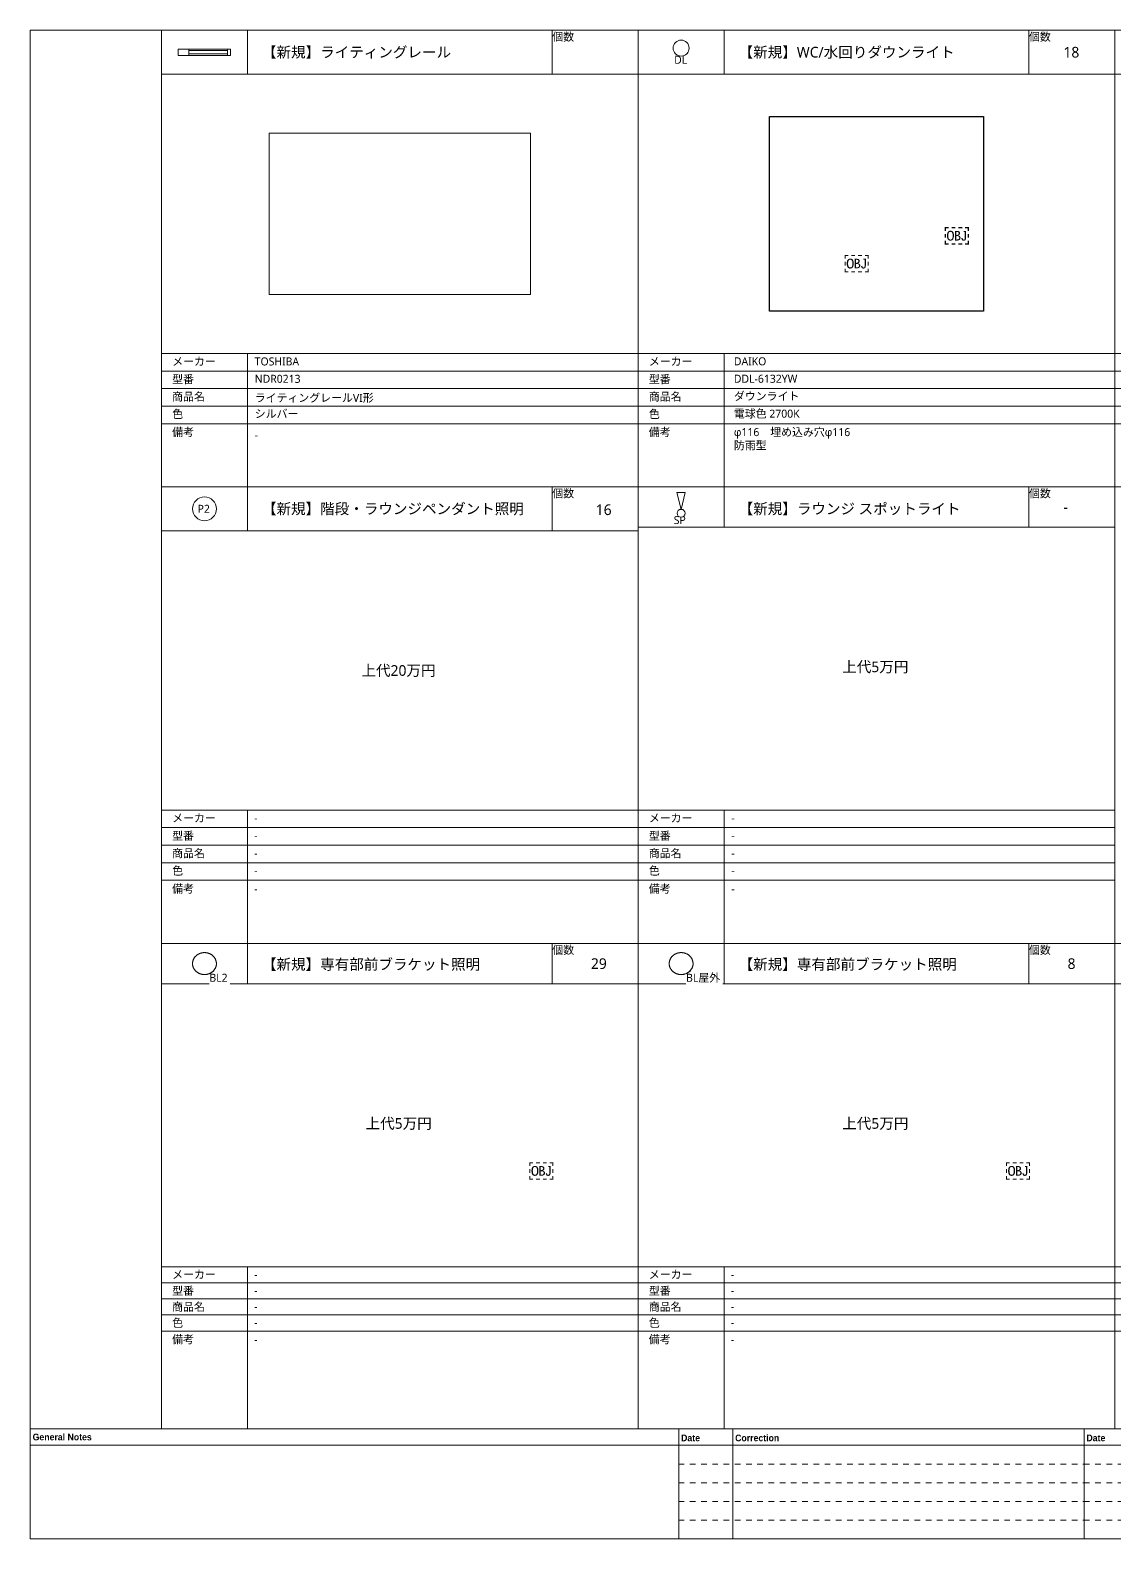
# Paper-space layout 'EM-07' of a CAD drawing. Header units: millimetres. Extents: x -328 to 206, y -649 to 143.
# Drawn here: x -204.4 to -0.1, y -141.3 to 142.9 of the extents above; entities that cross this region are included whole.
import ezdxf

# ---------------------------------------------------------------- set-up
doc = ezdxf.new("R2010")
doc.units = ezdxf.units.MM
doc.linetypes.add('短破線', pattern=[2.116125, 1.058062, -1.058062])
for name, color, linetype, lineweight in [('00_一般', 7, 'Continuous', 5), ('07_文字・記号', 7, 'Continuous', 9), ('一般', 7, 'Continuous', 5)]:
    doc.layers.add(name, color=color, linetype=linetype, lineweight=lineweight)
doc.layers.add('02_0.25', color=1, linetype='Continuous', lineweight=25, true_color=0xff0000)
doc.layers.add('04_0.10', color=7, linetype='Continuous', lineweight=9, true_color=0x0099ff)
doc.styles.add('Times-Roman', font='')
doc.styles.add('Yu Gothic UI', font='Yu Gothic UI.ttf')
doc.styles.add('Yu Gothic UI (bold)', font='Yu Gothic UI.ttf')
doc.styles.add('Yu Gothic UI Semilight', font='Yu Gothic UI Semilight.ttf')
doc.styles.add('ＭＳ Ｐゴシック (bold)', font='')
doc.styles.get('Times-Roman').set_extended_font_data('Times-Roman')
doc.styles.get('ＭＳ Ｐゴシック (bold)').set_extended_font_data('ＭＳ Ｐゴシック', bold=True)
picture_1 = doc.add_image_def('image1.png', size_in_pixel=(704, 434))
picture_2 = doc.add_image_def('image2.png', size_in_pixel=(339, 308))
picture_3 = doc.add_image_def('image3.png', size_in_pixel=(150, 150))

# ---------------------------------------------------------------- blocks, each defined once
blk = doc.blocks.new('(横)図面枠')
at = {"layer": '一般', "color": 7, "linetype": 'Continuous', "lineweight": 5, "transparency": 33554687}
blk.add_line((-204.39, -120.54), (70.56, -120.54), dxfattribs=at)
at = {"layer": '一般', "color": 7, "linetype": 'Continuous', "lineweight": 13, "transparency": 33554687}
for p, q in [((-82.19, -120.54), (-82.19, -141.27)), ((-72.01, -120.54), (-72.01, -141.27)), ((-5.81, -120.54), (-5.81, -141.27)), ((-204.39, -123.65), (70.56, -123.65))]:
    blk.add_line(p, q, dxfattribs=at)
at = {"layer": '一般', "color": 7, "linetype": '短破線', "lineweight": 13, "transparency": 33554687}
for p, q in [((-82.19, -127.18), (-5.81, -127.18)), ((-5.81, -127.18), (70.56, -127.18)), ((-82.19, -130.7), (-5.81, -130.7)), ((-5.81, -130.7), (70.56, -130.7)), ((-82.19, -134.22), (-5.81, -134.22)), ((-5.81, -134.22), (70.56, -134.22)), ((-82.19, -137.75), (-5.81, -137.75)), ((-5.81, -137.75), (70.56, -137.75))]:
    blk.add_line(p, q, dxfattribs=at)
at = {"layer": '一般', "linetype": 'Continuous', "lineweight": 13, "flags": 128}
for points in [[(-204.39, 142.88), (204.39, 142.88), (204.39, -141.27), (-204.39, -141.27)], [(-204.39, -120.54), (204.39, -120.54), (204.39, -141.27), (-204.39, -141.27)]]:
    blk.add_lwpolyline(points, close=True, dxfattribs=at)
at = {"layer": '一般', "color": 7, "transparency": 33554687, "line_spacing_factor": 1.014956, "style": 'ＭＳ Ｐゴシック (bold)'}
for s, insert, char_height, attachment_point in [(' General Notes', (-204.39, -122.1), 1.2563, 4), (' Date', (-82.19, -121.64), 1.256, 1), (' Correction', (-72.01, -121.64), 1.2563, 1), (' Date', (-5.81, -121.64), 1.256, 1)]:
    blk.add_mtext(s, dxfattribs=dict(at, insert=insert, char_height=char_height, attachment_point=attachment_point))
blk = doc.blocks.new('グループ-1446')
at = {"layer": '00_一般', "color": 7, "linetype": 'Continuous', "lineweight": 13, "transparency": 33554687}
blk.add_line((-163.51, 81.99), (-163.51, 56.89), dxfattribs=at)
at = {"layer": '00_一般', "color": 7, "linetype": 'Continuous', "lineweight": 13}
for p, q in [((-179.69, 78.69), (-89.87, 78.69)), ((-179.69, 75.38), (-89.87, 75.38)), ((-179.69, 72.07), (-89.87, 72.07)), ((-179.69, 68.77), (-89.87, 68.77))]:
    blk.add_line(p, q, dxfattribs=at)
at = {"layer": '00_一般', "color": 7, "linetype": 'Continuous', "lineweight": 13, "transparency": 33554687, "flags": 128}
for points in [[(-179.69, 142.89), (-89.87, 142.89), (-89.87, 56.89), (-179.69, 56.89)], [(-179.69, 142.89), (-89.87, 142.89), (-89.87, 134.6), (-179.69, 134.6)], [(-179.69, 142.89), (-163.51, 142.89), (-163.51, 134.6), (-179.69, 134.6)], [(-106.06, 142.89), (-89.87, 142.89), (-89.87, 134.6), (-106.06, 134.6)], [(-179.69, 134.6), (-89.87, 134.6), (-89.87, 81.99), (-179.69, 81.99)], [(-179.69, 81.99), (-89.87, 81.99), (-89.87, 56.89), (-179.69, 56.89)]]:
    blk.add_lwpolyline(points, close=True, dxfattribs=at)
at = {"layer": '00_一般', "color": 160, "linetype": 'Continuous', "lineweight": 5, "true_color": 0x003dff, "transparency": 33554687, "flags": 128}
for points in [[(-174.53, 138.14), (-176.53, 138.14), (-176.53, 139.34), (-174.53, 139.34)], [(-167.27, 138.14), (-174.53, 138.14), (-174.53, 139.34), (-167.27, 139.34)], [(-166.67, 138.14), (-167.27, 138.14), (-167.27, 139.34), (-166.67, 139.34)], [(-167.27, 138.44), (-174.53, 138.44), (-174.53, 139.04), (-167.27, 139.04)]]:
    blk.add_lwpolyline(points, close=True, dxfattribs=at)
at = {"layer": '00_一般', "color": 7, "insert": (-106.06, 142.39), "char_height": 1.508, "attachment_point": 1, "line_spacing_factor": 0.99804, "style": 'Yu Gothic UI'}
blk.add_mtext('個数', dxfattribs=at)
at = {"layer": '00_一般', "color": 7, "transparency": 33554687, "attachment_point": 1, "line_spacing_factor": 0.99804, "style": 'Yu Gothic UI'}
for s, insert, char_height in [('\u3000【新規】ライティングレール', (-163.51, 139.75), 2.0101), ('メーカー', (-177.69, 81.25), 1.508), ('TOSHIBA', (-162.13, 81.25), 1.508), ('型番', (-177.69, 77.89), 1.508), ('NDR0213', (-162.13, 77.98), 1.508), ('商品名', (-177.69, 74.61), 1.508), ('ライティングレールVI形', (-162.13, 74.39), 1.5076), ('色', (-177.69, 71.33), 1.51), ('シルバー', (-162.13, 71.39), 1.508), ('備考', (-177.69, 67.94), 1.508), ('-', (-162.13, 67.39), 1.51)]:
    blk.add_mtext(s, dxfattribs=dict(at, insert=insert, char_height=char_height))
at = {"layer": '00_一般', "transparency": 33554687}
image = blk.add_image(picture_1, insert=(-159.4, 93.12), size_in_units=(49.24, 30.36), dxfattribs=at)
image.dxf.flags = 15
blk = doc.blocks.new('グループ-1447')
at = {"layer": '00_一般', "color": 7, "linetype": 'Continuous', "lineweight": 13, "transparency": 33554687}
blk.add_line((-73.69, 81.99), (-73.69, 56.89), dxfattribs=at)
at = {"layer": '00_一般', "color": 7, "linetype": 'Continuous', "lineweight": 13}
for p, q in [((-89.87, 78.69), (-0.05, 78.69)), ((-89.87, 75.38), (-0.05, 75.38)), ((-89.87, 72.07), (-0.05, 72.07)), ((-89.87, 68.77), (-0.05, 68.77))]:
    blk.add_line(p, q, dxfattribs=at)
at = {"layer": '00_一般', "color": 7, "linetype": 'Continuous', "lineweight": 13, "transparency": 33554687, "flags": 128}
for points in [[(-16.24, 142.89), (-0.05, 142.89), (-0.05, 134.6), (-16.24, 134.6)], [(-89.87, 134.6), (-0.05, 134.6), (-0.05, 81.99), (-89.87, 81.99)], [(-89.87, 81.99), (-0.05, 81.99), (-0.05, 56.89), (-89.87, 56.89)]]:
    blk.add_lwpolyline(points, close=True, dxfattribs=at)
at = {"layer": '00_一般', "color": 7, "insert": (-16.24, 142.39), "char_height": 1.508, "attachment_point": 1, "line_spacing_factor": 0.99804, "style": 'Yu Gothic UI'}
blk.add_mtext('個数', dxfattribs=at)
at = {"layer": '00_一般', "color": 7, "transparency": 33554687, "attachment_point": 1, "line_spacing_factor": 0.99804, "style": 'Yu Gothic UI'}
for s, insert, char_height in [('\u3000【新規】WC/水回りダウンライト', (-73.69, 139.75), 2.0101), ('18', (-9.74, 139.74), 2.01), ('メーカー', (-87.87, 81.25), 1.508), ('DAIKO', (-71.84, 81.27), 1.508), ('型番', (-87.87, 77.89), 1.508), ('DDL-6132YW', (-71.84, 77.99), 1.508), ('商品名', (-87.87, 74.61), 1.508), ('ダウンライト', (-71.84, 74.71), 1.508), ('色', (-87.87, 71.33), 1.51), ('電球色 2700K', (-71.84, 71.41), 1.508), ('備考', (-87.87, 67.94), 1.508), ('φ116\u3000埋め込み穴φ116\\P防雨型', (-71.84, 67.94), 1.5076)]:
    blk.add_mtext(s, dxfattribs=dict(at, insert=insert, char_height=char_height))
at = {"layer": '02_0.25', "char_height": 3.02, "attachment_point": 1, "line_spacing_factor": 0.99804, "style": 'Times-Roman'}
for insert in [(-32.1, 105.52), (-50.99, 100.27)]:
    blk.add_mtext('￼', dxfattribs=dict(at, insert=insert))
at = {"layer": '02_0.25'}
image = blk.add_image(picture_2, insert=(-65.14, 89.97), size_in_units=(40.35, 36.66), dxfattribs=at)
image.dxf.flags = 15
at = {"color": 255}
blk.add_wipeout([(-83.09, 136.06), (-80.38, 136.06), (-80.38, 138.56), (-83.09, 138.56)], dxfattribs=at).dxf.layer = '00_一般'
at = {"layer": '00_一般', "color": 7, "linetype": 'Continuous', "lineweight": 13, "transparency": 33554687, "flags": 128}
for points in [[(-89.87, 142.89), (-0.05, 142.89), (-0.05, 56.89), (-89.87, 56.89)], [(-89.87, 142.89), (-0.05, 142.89), (-0.05, 134.6), (-89.87, 134.6)], [(-89.87, 142.89), (-73.69, 142.89), (-73.69, 134.6), (-89.87, 134.6)]]:
    blk.add_lwpolyline(points, close=True, dxfattribs=at)
at = {"layer": '00_一般', "color": 160, "true_color": 0x0036e9, "insert": (-83.09, 138.06), "char_height": 1.508, "attachment_point": 1, "line_spacing_factor": 0.99804, "style": 'Yu Gothic UI'}
blk.add_mtext('DL', dxfattribs=at)
at = {"color": 255}
blk.add_wipeout([(-81.78, 138.01), (-81.93, 138.02), (-82.07, 138.04), (-82.21, 138.07), (-82.35, 138.12), (-82.49, 138.19), (-82.61, 138.26), (-82.73, 138.35), (-82.84, 138.45), (-82.94, 138.56), (-83.03, 138.68), (-83.1, 138.8), (-83.17, 138.94), (-83.21, 139.07), (-83.25, 139.22), (-83.27, 139.36), (-83.28, 139.51), (-83.27, 139.66), (-83.25, 139.8), (-83.21, 139.95), (-83.17, 140.08), (-83.1, 140.22), (-83.03, 140.34), (-82.94, 140.46), (-82.84, 140.57), (-82.73, 140.67), (-82.61, 140.76), (-82.49, 140.83), (-82.35, 140.9), (-82.21, 140.95), (-82.07, 140.98), (-81.93, 141), (-81.78, 141.01), (-81.63, 141), (-81.49, 140.98), (-81.34, 140.95), (-81.21, 140.9), (-81.07, 140.83), (-80.95, 140.76), (-80.83, 140.67), (-80.72, 140.57), (-80.62, 140.46), (-80.53, 140.34), (-80.46, 140.22), (-80.39, 140.08), (-80.34, 139.95), (-80.31, 139.8), (-80.29, 139.66), (-80.28, 139.51), (-80.29, 139.36), (-80.31, 139.22), (-80.34, 139.07), (-80.39, 138.94), (-80.46, 138.8), (-80.53, 138.68), (-80.62, 138.56), (-80.72, 138.45), (-80.83, 138.35), (-80.95, 138.26), (-81.07, 138.19), (-81.21, 138.12), (-81.34, 138.07), (-81.49, 138.04), (-81.63, 138.02)], dxfattribs=at).dxf.layer = '00_一般'
at = {"layer": '00_一般', "color": 160, "true_color": 0x0036e9}
blk.add_circle((-81.78, 139.51), 1.5, dxfattribs=at)
blk = doc.blocks.new('グループ-1448')
at = {"layer": '00_一般', "color": 7, "linetype": 'Continuous', "lineweight": 13, "transparency": 33554687}
blk.add_line((-163.51, -90.01), (-163.51, -120.53), dxfattribs=at)
at = {"layer": '00_一般', "color": 7, "linetype": 'Continuous', "lineweight": 13}
for p, q in [((-179.69, -93.04), (-89.87, -93.04)), ((-179.69, -96.07), (-89.87, -96.07)), ((-179.69, -99.1), (-89.87, -99.1)), ((-179.69, -102.13), (-89.87, -102.13))]:
    blk.add_line(p, q, dxfattribs=at)
at = {"layer": '00_一般', "color": 7, "linetype": 'Continuous', "lineweight": 13, "transparency": 33554687, "flags": 128}
for points in [[(-179.69, -29.11), (-89.87, -29.11), (-89.87, -120.53), (-179.69, -120.53)], [(-179.69, -29.11), (-89.87, -29.11), (-89.87, -36.71), (-179.69, -36.71)], [(-179.69, -29.11), (-163.51, -29.11), (-163.51, -36.71), (-179.69, -36.71)], [(-106.06, -29.11), (-89.87, -29.11), (-89.87, -36.71), (-106.06, -36.71)], [(-179.69, -36.71), (-89.87, -36.71), (-89.87, -90.01), (-179.69, -90.01)], [(-179.69, -90.01), (-89.87, -90.01), (-89.87, -120.53), (-179.69, -120.53)]]:
    blk.add_lwpolyline(points, close=True, dxfattribs=at)
at = {"layer": '00_一般', "color": 7, "insert": (-106.06, -29.61), "char_height": 1.508, "attachment_point": 1, "line_spacing_factor": 0.99804, "style": 'Yu Gothic UI'}
blk.add_mtext('個数', dxfattribs=at)
at = {"layer": '00_一般', "color": 7, "transparency": 33554687, "attachment_point": 1, "line_spacing_factor": 0.99804, "style": 'Yu Gothic UI'}
for s, insert, char_height in [('\u3000【新規】専有部前ブラケット照明', (-163.51, -32.05), 2.0101), ('29', (-98.78, -31.92), 2.01), ('メーカー', (-177.69, -90.73), 1.508), ('型番', (-177.69, -93.81), 1.508), ('-', (-162.23, -90.73), 1.51), ('商品名', (-177.69, -96.82), 1.508), ('-', (-162.23, -93.73), 1.51), ('-', (-162.23, -96.74), 1.51), ('色', (-177.69, -99.83), 1.51), ('-', (-162.23, -99.77), 1.51), ('備考', (-177.69, -102.93), 1.508), ('-', (-162.23, -102.95), 1.51)]:
    blk.add_mtext(s, dxfattribs=dict(at, insert=insert, char_height=char_height))
at = {"layer": '04_0.10', "insert": (-110.4, -70.62), "char_height": 3.02, "attachment_point": 1, "line_spacing_factor": 0.99804, "style": 'Times-Roman'}
blk.add_mtext('￼', dxfattribs=at)
at = {"color": 255}
blk.add_wipeout([(-170.67, -36.82), (-166.82, -36.82), (-166.82, -34.32), (-170.67, -34.32)], dxfattribs=at).dxf.layer = '00_一般'
at = {"layer": '00_一般', "color": 160, "true_color": 0x0036e9, "insert": (-170.67, -34.83), "char_height": 1.508, "attachment_point": 1, "line_spacing_factor": 0.99804, "style": 'Yu Gothic UI'}
blk.add_mtext('BL2', dxfattribs=at)
at = {"color": 255}
blk.add_wipeout([(-172.72, -31.13), (-172.59, -31.06), (-172.46, -31), (-172.32, -30.96), (-172.18, -30.92), (-172.04, -30.89), (-171.9, -30.87), (-171.75, -30.85), (-171.6, -30.85), (-171.45, -30.85), (-171.3, -30.87), (-171.16, -30.89), (-171.02, -30.92), (-170.88, -30.96), (-170.74, -31), (-170.61, -31.06), (-170.47, -31.13), (-170.35, -31.2), (-170.23, -31.28), (-170.11, -31.36), (-170.01, -31.45), (-169.91, -31.55), (-169.81, -31.65), (-169.73, -31.76), (-169.65, -31.88), (-169.58, -32), (-169.52, -32.12), (-169.47, -32.25), (-169.42, -32.38), (-169.39, -32.51), (-169.37, -32.64), (-169.35, -32.77), (-169.35, -32.91), (-169.35, -33.05), (-169.37, -33.18), (-169.39, -33.32), (-169.42, -33.45), (-169.47, -33.57), (-169.52, -33.7), (-169.58, -33.82), (-169.65, -33.94), (-169.73, -34.06), (-169.81, -34.17), (-169.91, -34.27), (-170.01, -34.37), (-170.11, -34.46), (-170.23, -34.55), (-170.35, -34.63), (-170.47, -34.7), (-170.61, -34.76), (-170.74, -34.82), (-170.88, -34.87), (-171.02, -34.91), (-171.16, -34.94), (-171.3, -34.96), (-171.45, -34.97), (-171.6, -34.98), (-171.75, -34.97), (-171.9, -34.96), (-172.04, -34.94), (-172.18, -34.91), (-172.32, -34.87), (-172.46, -34.82), (-172.59, -34.76), (-172.72, -34.7), (-172.85, -34.63), (-172.97, -34.55), (-173.08, -34.46), (-173.19, -34.37), (-173.29, -34.27), (-173.38, -34.17), (-173.47, -34.06), (-173.55, -33.94), (-173.62, -33.82), (-173.68, -33.7), (-173.73, -33.57), (-173.77, -33.45), (-173.81, -33.32), (-173.83, -33.18), (-173.84, -33.05), (-173.85, -32.91), (-173.84, -32.77), (-173.83, -32.64), (-173.81, -32.51), (-173.77, -32.38), (-173.73, -32.25), (-173.68, -32.12), (-173.62, -32), (-173.55, -31.88), (-173.47, -31.76), (-173.38, -31.65), (-173.29, -31.55), (-173.19, -31.45), (-173.08, -31.36), (-172.97, -31.28), (-172.85, -31.2)], dxfattribs=at).dxf.layer = '00_一般'
at = {"layer": '00_一般', "color": 160, "true_color": 0x0036e9}
blk.add_open_spline([(-172.72, -31.13), (-172.2, -30.85), (-171, -30.85), (-169.95, -31.4), (-169.35, -32.36), (-169.35, -33.46), (-169.95, -34.42), (-171, -34.98), (-172.2, -34.98), (-173.25, -34.42), (-173.85, -33.46), (-173.85, -32.36), (-173.25, -31.4), (-172.72, -31.13)], degree=2, dxfattribs=at)
blk = doc.blocks.new('グループ-1449')
at = {"layer": '00_一般', "color": 7, "linetype": 'Continuous', "lineweight": 13, "transparency": 33554687}
blk.add_line((16.13, 81.99), (16.13, 56.89), dxfattribs=at)
at = {"layer": '00_一般', "color": 7, "linetype": 'Continuous', "lineweight": 13}
for p, q in [((-0.05, 78.69), (89.77, 78.69)), ((-0.05, 75.38), (89.77, 75.38)), ((-0.05, 72.07), (89.77, 72.07)), ((-0.05, 68.77), (89.77, 68.77))]:
    blk.add_line(p, q, dxfattribs=at)
at = {"layer": '00_一般', "color": 7, "linetype": 'Continuous', "lineweight": 13, "transparency": 33554687, "flags": 128}
for points in [[(73.58, 142.89), (89.77, 142.89), (89.77, 134.6), (73.58, 134.6)], [(-0.05, 134.6), (89.77, 134.6), (89.77, 81.99), (-0.05, 81.99)], [(-0.05, 81.99), (89.77, 81.99), (89.77, 56.89), (-0.05, 56.89)]]:
    blk.add_lwpolyline(points, close=True, dxfattribs=at)
at = {"layer": '00_一般', "color": 7, "insert": (73.58, 142.39), "char_height": 1.508, "attachment_point": 1, "line_spacing_factor": 0.99804, "style": 'Yu Gothic UI'}
blk.add_mtext('個数', dxfattribs=at)
at = {"layer": '00_一般', "color": 7, "transparency": 33554687, "attachment_point": 1, "line_spacing_factor": 0.99804, "style": 'Yu Gothic UI'}
for s, insert, char_height in [('\u3000【新規】WC 人感センサー', (16.13, 139.75), 2.0101), ('22', (80.86, 139.74), 2.01), ('メーカー', (1.95, 81.25), 1.508), ('Panasonic', (17.98, 81.27), 1.508), ('型番', (1.95, 77.89), 1.508), ('WTK24878W', (17.98, 77.99), 1.508), ('商品名', (1.95, 74.61), 1.508), ('人感センサー', (17.98, 74.71), 1.508), ('色', (1.95, 71.33), 1.51), ('ー', (17.98, 71.41), 1.51), ('備考', (1.95, 67.94), 1.508)]:
    blk.add_mtext(s, dxfattribs=dict(at, insert=insert, char_height=char_height))
at = {"layer": '02_0.25', "char_height": 3.02, "attachment_point": 1, "line_spacing_factor": 0.99804, "style": 'Times-Roman'}
for insert in [(57.72, 105.52), (38.83, 100.27), (38.83, 100.27)]:
    blk.add_mtext('￼', dxfattribs=dict(at, insert=insert))
at = {"layer": '02_0.25'}
image = blk.add_image(picture_3, insert=(26, 89.44), size_in_units=(37.71, 37.71), dxfattribs=at)
image.dxf.flags = 15
at = {"color": 255}
blk.add_wipeout([(10.16, 136.06), (14.43, 136.06), (14.43, 138.56), (10.16, 138.56)], dxfattribs=at).dxf.layer = '00_一般'
at = {"layer": '00_一般', "color": 7, "linetype": 'Continuous', "lineweight": 13, "transparency": 33554687, "flags": 128}
for points in [[(-0.05, 142.89), (89.77, 142.89), (89.77, 56.89), (-0.05, 56.89)], [(-0.05, 142.89), (89.77, 142.89), (89.77, 134.6), (-0.05, 134.6)], [(-0.05, 142.89), (16.13, 142.89), (16.13, 134.6), (-0.05, 134.6)]]:
    blk.add_lwpolyline(points, close=True, dxfattribs=at)
at = {"layer": '00_一般', "color": 160, "true_color": 0x0036e9, "insert": (10.16, 138.06), "char_height": 1.508, "attachment_point": 1, "line_spacing_factor": 0.99804, "style": 'Yu Gothic UI'}
blk.add_mtext('人感', dxfattribs=at)
at = {"color": 255}
blk.add_wipeout([(8.04, 138.01), (7.89, 138.02), (7.75, 138.04), (7.6, 138.07), (7.47, 138.12), (7.33, 138.19), (7.21, 138.26), (7.09, 138.35), (6.98, 138.45), (6.88, 138.56), (6.79, 138.68), (6.72, 138.8), (6.65, 138.94), (6.6, 139.07), (6.57, 139.22), (6.55, 139.36), (6.54, 139.51), (6.55, 139.66), (6.57, 139.8), (6.6, 139.95), (6.65, 140.08), (6.72, 140.22), (6.79, 140.34), (6.88, 140.46), (6.98, 140.57), (7.09, 140.67), (7.21, 140.76), (7.33, 140.83), (7.47, 140.9), (7.6, 140.95), (7.75, 140.98), (7.89, 141), (8.04, 141.01), (8.19, 141), (8.33, 140.98), (8.48, 140.95), (8.61, 140.9), (8.75, 140.83), (8.87, 140.76), (8.99, 140.67), (9.1, 140.57), (9.2, 140.46), (9.29, 140.34), (9.36, 140.22), (9.43, 140.08), (9.48, 139.95), (9.51, 139.8), (9.53, 139.66), (9.54, 139.51), (9.53, 139.36), (9.51, 139.22), (9.48, 139.07), (9.43, 138.94), (9.36, 138.8), (9.29, 138.68), (9.2, 138.56), (9.1, 138.45), (8.99, 138.35), (8.87, 138.26), (8.75, 138.19), (8.61, 138.12), (8.48, 138.07), (8.33, 138.04), (8.19, 138.02)], dxfattribs=at).dxf.layer = '00_一般'
at = {"layer": '00_一般', "color": 160, "true_color": 0x0036e9}
blk.add_circle((8.04, 139.51), 1.5, dxfattribs=at)
blk = doc.blocks.new('グループ-1451')
at = {"layer": '00_一般', "color": 7, "linetype": 'Continuous', "lineweight": 13, "transparency": 33554687}
blk.add_line((-73.69, -4.01), (-73.69, -29.11), dxfattribs=at)
at = {"layer": '00_一般', "color": 7, "linetype": 'Continuous', "lineweight": 13}
for p, q in [((-89.87, -7.31), (-0.05, -7.31)), ((-89.87, -10.62), (-0.05, -10.62)), ((-89.87, -13.93), (-0.05, -13.93)), ((-89.87, -17.23), (-0.05, -17.23))]:
    blk.add_line(p, q, dxfattribs=at)
at = {"layer": '00_一般', "color": 7, "linetype": 'Continuous', "lineweight": 13, "transparency": 33554687, "flags": 128}
for points in [[(-89.87, 56.89), (-0.05, 56.89), (-0.05, -29.11), (-89.87, -29.11)], [(-89.87, 56.89), (-0.05, 56.89), (-0.05, 49.29), (-89.87, 49.29)], [(-89.87, 56.89), (-73.69, 56.89), (-73.69, 49.29), (-89.87, 49.29)], [(-16.24, 56.89), (-0.05, 56.89), (-0.05, 49.29), (-16.24, 49.29)], [(-89.87, 49.29), (-0.05, 49.29), (-0.05, -4.01), (-89.87, -4.01)], [(-89.87, -4.01), (-0.05, -4.01), (-0.05, -29.11), (-89.87, -29.11)]]:
    blk.add_lwpolyline(points, close=True, dxfattribs=at)
at = {"layer": '00_一般', "color": 7, "transparency": 33554687, "attachment_point": 1, "line_spacing_factor": 0.99804, "style": 'Yu Gothic UI'}
for s, insert, char_height in [('\u3000【新規】ラウンジ スポットライト', (-73.69, 53.75), 2.0101), ('-', (-9.74, 54.08), 2.01), ('メーカー', (-87.87, -4.75), 1.508), ('-', (-72.31, -4.75), 1.51), ('型番', (-87.87, -8.11), 1.508), ('商品名', (-87.87, -11.39), 1.508), ('-', (-72.31, -8.06), 1.51), ('-', (-72.31, -11.36), 1.51), ('色', (-87.87, -14.67), 1.51), ('-', (-72.31, -14.67), 1.51), ('備考', (-87.87, -18.06), 1.508), ('-', (-72.31, -18.08), 1.51)]:
    blk.add_mtext(s, dxfattribs=dict(at, insert=insert, char_height=char_height))
at = {"layer": '00_一般', "color": 7, "insert": (-16.24, 56.39), "char_height": 1.508, "attachment_point": 1, "line_spacing_factor": 0.99804, "style": 'Yu Gothic UI'}
blk.add_mtext('個数', dxfattribs=at)
at = {"color": 255}
blk.add_wipeout([(-83.17, 49.39), (-80.39, 49.39), (-80.39, 51.89), (-83.17, 51.89)], dxfattribs=at).dxf.layer = '00_一般'
at = {"layer": '00_一般', "color": 172, "true_color": 0x0000dd, "insert": (-83.17, 51.38), "char_height": 1.508, "attachment_point": 1, "line_spacing_factor": 0.99804, "style": 'Yu Gothic UI'}
blk.add_mtext('SP', dxfattribs=at)
at = {"color": 255}
blk.add_wipeout([(-81.78, 51.14), (-81.85, 51.14), (-81.93, 51.15), (-82, 51.17), (-82.07, 51.19), (-82.13, 51.23), (-82.2, 51.26), (-82.26, 51.31), (-82.31, 51.36), (-82.36, 51.41), (-82.4, 51.47), (-82.44, 51.53), (-82.47, 51.6), (-82.5, 51.67), (-82.52, 51.74), (-82.53, 51.81), (-82.53, 51.89), (-82.53, 51.96), (-82.52, 52.03), (-82.5, 52.1), (-82.47, 52.17), (-82.44, 52.24), (-82.4, 52.3), (-82.36, 52.36), (-82.31, 52.42), (-82.26, 52.47), (-82.2, 52.51), (-82.13, 52.55), (-82.07, 52.58), (-82, 52.6), (-81.93, 52.62), (-81.85, 52.63), (-81.78, 52.64), (-81.71, 52.63), (-81.63, 52.62), (-81.56, 52.6), (-81.49, 52.58), (-81.43, 52.55), (-81.36, 52.51), (-81.3, 52.47), (-81.25, 52.42), (-81.2, 52.36), (-81.16, 52.3), (-81.12, 52.24), (-81.09, 52.17), (-81.06, 52.1), (-81.04, 52.03), (-81.03, 51.96), (-81.03, 51.89), (-81.03, 51.81), (-81.04, 51.74), (-81.06, 51.67), (-81.09, 51.6), (-81.12, 51.53), (-81.16, 51.47), (-81.2, 51.41), (-81.25, 51.36), (-81.3, 51.31), (-81.36, 51.26), (-81.43, 51.23), (-81.49, 51.19), (-81.56, 51.17), (-81.63, 51.15), (-81.71, 51.14)], dxfattribs=at).dxf.layer = '00_一般'
at = {"layer": '00_一般', "color": 172, "true_color": 0x0000dd}
blk.add_circle((-81.78, 51.89), 0.75, dxfattribs=at)
at = {"color": 255}
blk.add_wipeout([(-81.78, 52.64), (-82.57, 55.81), (-80.99, 55.81)], dxfattribs=at).dxf.layer = '00_一般'
at = {"layer": '00_一般', "color": 172, "true_color": 0x0000dd, "flags": 128}
blk.add_lwpolyline([(-81.78, 52.64), (-82.57, 55.81), (-80.99, 55.81)], close=True, dxfattribs=at)
blk = doc.blocks.new('グループ-1454')
at = {"layer": '00_一般', "color": 7, "linetype": 'Continuous', "lineweight": 13, "transparency": 33554687}
blk.add_line((-163.51, -4.01), (-163.51, -29.11), dxfattribs=at)
at = {"layer": '00_一般', "color": 7, "linetype": 'Continuous', "lineweight": 13}
for p, q in [((-179.69, -7.31), (-89.87, -7.31)), ((-179.69, -10.62), (-89.87, -10.62)), ((-179.69, -13.93), (-89.87, -13.93)), ((-179.69, -17.23), (-89.87, -17.23))]:
    blk.add_line(p, q, dxfattribs=at)
at = {"layer": '00_一般', "color": 7, "linetype": 'Continuous', "lineweight": 13, "transparency": 33554687, "flags": 128}
for points in [[(-106.06, 56.89), (-89.87, 56.89), (-89.87, 48.6), (-106.06, 48.6)], [(-179.69, 48.6), (-89.87, 48.6), (-89.87, -4.01), (-179.69, -4.01)], [(-179.69, -4.01), (-89.87, -4.01), (-89.87, -29.11), (-179.69, -29.11)]]:
    blk.add_lwpolyline(points, close=True, dxfattribs=at)
at = {"layer": '00_一般', "color": 7, "transparency": 33554687, "attachment_point": 1, "line_spacing_factor": 0.99804, "style": 'Yu Gothic UI'}
for s, insert, char_height in [('\u3000【新規】階段・ラウンジペンダント照明', (-163.51, 53.75), 2.0101), ('16', (-97.87, 53.57), 2.01), ('メーカー', (-177.69, -4.75), 1.508), ('-', (-162.23, -4.75), 1.51), ('型番', (-177.69, -8.11), 1.508), ('商品名', (-177.69, -11.39), 1.508), ('-', (-162.23, -8.06), 1.51), ('-', (-162.23, -11.36), 1.51), ('色', (-177.69, -14.67), 1.51), ('-', (-162.23, -14.67), 1.51), ('備考', (-177.69, -18.06), 1.508), ('-', (-162.23, -18.08), 1.51)]:
    blk.add_mtext(s, dxfattribs=dict(at, insert=insert, char_height=char_height))
at = {"layer": '00_一般', "color": 7, "insert": (-106.06, 56.39), "char_height": 1.508, "attachment_point": 1, "line_spacing_factor": 0.99804, "style": 'Yu Gothic UI'}
blk.add_mtext('個数', dxfattribs=at)
at = {"color": 255}
blk.add_wipeout([(-171.6, 50.49), (-171.82, 50.5), (-172.04, 50.54), (-172.25, 50.59), (-172.46, 50.67), (-172.66, 50.76), (-172.85, 50.87), (-173.03, 51), (-173.19, 51.15), (-173.34, 51.32), (-173.47, 51.49), (-173.58, 51.68), (-173.68, 51.88), (-173.75, 52.09), (-173.81, 52.31), (-173.84, 52.52), (-173.85, 52.74), (-173.84, 52.96), (-173.81, 53.18), (-173.75, 53.4), (-173.68, 53.61), (-173.58, 53.8), (-173.47, 53.99), (-173.34, 54.17), (-173.19, 54.34), (-173.03, 54.48), (-172.85, 54.61), (-172.66, 54.73), (-172.46, 54.82), (-172.25, 54.9), (-172.04, 54.95), (-171.82, 54.98), (-171.6, 54.99), (-171.38, 54.98), (-171.16, 54.95), (-170.95, 54.9), (-170.74, 54.82), (-170.54, 54.73), (-170.35, 54.61), (-170.17, 54.48), (-170.01, 54.34), (-169.86, 54.17), (-169.73, 53.99), (-169.61, 53.8), (-169.52, 53.61), (-169.45, 53.4), (-169.39, 53.18), (-169.36, 52.96), (-169.35, 52.74), (-169.36, 52.52), (-169.39, 52.31), (-169.45, 52.09), (-169.52, 51.88), (-169.61, 51.68), (-169.73, 51.49), (-169.86, 51.32), (-170.01, 51.15), (-170.17, 51), (-170.35, 50.87), (-170.54, 50.76), (-170.74, 50.67), (-170.95, 50.59), (-171.16, 50.54), (-171.38, 50.5)], dxfattribs=at).dxf.layer = '00_一般'
at = {"layer": '00_一般', "color": 7, "linetype": 'Continuous', "lineweight": 13, "transparency": 33554687, "flags": 128}
for points in [[(-179.69, 56.89), (-89.87, 56.89), (-89.87, -29.11), (-179.69, -29.11)], [(-179.69, 56.89), (-89.87, 56.89), (-89.87, 48.6), (-179.69, 48.6)], [(-179.69, 56.89), (-163.51, 56.89), (-163.51, 48.6), (-179.69, 48.6)]]:
    blk.add_lwpolyline(points, close=True, dxfattribs=at)
at = {"layer": '00_一般', "color": 172, "true_color": 0x0000dd}
blk.add_circle((-171.6, 52.74), 2.25, dxfattribs=at)
at = {"color": 255}
blk.add_wipeout([(-172.89, 51.5), (-170.3, 51.5), (-170.3, 53.99), (-172.89, 53.99)], dxfattribs=at).dxf.layer = '00_一般'
at = {"layer": '00_一般', "color": 160, "true_color": 0x0036e9, "insert": (-172.89, 53.49), "char_height": 1.508, "attachment_point": 1, "line_spacing_factor": 0.99804, "style": 'Yu Gothic UI'}
blk.add_mtext('P2', dxfattribs=at)
blk = doc.blocks.new('グループ-1455')
at = {"layer": '00_一般', "color": 7, "linetype": 'Continuous', "lineweight": 13, "transparency": 33554687}
blk.add_line((-73.69, -90.01), (-73.69, -120.53), dxfattribs=at)
at = {"layer": '00_一般', "color": 7, "linetype": 'Continuous', "lineweight": 13}
for p, q in [((-89.87, -93.04), (-0.05, -93.04)), ((-89.87, -96.07), (-0.05, -96.07)), ((-89.87, -99.1), (-0.05, -99.1)), ((-89.87, -102.13), (-0.05, -102.13))]:
    blk.add_line(p, q, dxfattribs=at)
at = {"layer": '00_一般', "color": 7, "linetype": 'Continuous', "lineweight": 13, "transparency": 33554687, "flags": 128}
for points in [[(-89.87, -29.11), (-0.05, -29.11), (-0.05, -120.53), (-89.87, -120.53)], [(-89.87, -29.11), (-0.05, -29.11), (-0.05, -36.71), (-89.87, -36.71)], [(-89.87, -29.11), (-73.69, -29.11), (-73.69, -36.71), (-89.87, -36.71)], [(-16.24, -29.11), (-0.05, -29.11), (-0.05, -36.71), (-16.24, -36.71)], [(-89.87, -36.71), (-0.05, -36.71), (-0.05, -90.01), (-89.87, -90.01)], [(-89.87, -90.01), (-0.05, -90.01), (-0.05, -120.53), (-89.87, -120.53)]]:
    blk.add_lwpolyline(points, close=True, dxfattribs=at)
at = {"layer": '00_一般', "color": 7, "insert": (-16.24, -29.61), "char_height": 1.508, "attachment_point": 1, "line_spacing_factor": 0.99804, "style": 'Yu Gothic UI'}
blk.add_mtext('個数', dxfattribs=at)
at = {"layer": '00_一般', "color": 7, "transparency": 33554687, "attachment_point": 1, "line_spacing_factor": 0.99804, "style": 'Yu Gothic UI'}
for s, insert, char_height in [('\u3000【新規】専有部前ブラケット照明', (-73.69, -32.05), 2.0101), ('8', (-8.96, -31.92), 2.01), ('メーカー', (-87.87, -90.73), 1.508), ('型番', (-87.87, -93.81), 1.508), ('-', (-72.41, -90.73), 1.51), ('商品名', (-87.87, -96.82), 1.508), ('-', (-72.41, -93.73), 1.51), ('-', (-72.41, -96.74), 1.51), ('色', (-87.87, -99.83), 1.51), ('-', (-72.41, -99.77), 1.51), ('備考', (-87.87, -102.93), 1.508), ('-', (-72.41, -102.95), 1.51)]:
    blk.add_mtext(s, dxfattribs=dict(at, insert=insert, char_height=char_height))
at = {"layer": '04_0.10', "insert": (-20.58, -70.62), "char_height": 3.02, "attachment_point": 1, "line_spacing_factor": 0.99804, "style": 'Times-Roman'}
blk.add_mtext('￼', dxfattribs=at)
at = {"color": 255}
blk.add_wipeout([(-80.85, -36.82), (-73.95, -36.82), (-73.95, -34.32), (-80.85, -34.32)], dxfattribs=at).dxf.layer = '00_一般'
at = {"layer": '00_一般', "color": 160, "true_color": 0x0036e9, "insert": (-80.85, -34.83), "char_height": 1.508, "attachment_point": 1, "line_spacing_factor": 0.99804, "style": 'Yu Gothic UI'}
blk.add_mtext('BL屋外', dxfattribs=at)
at = {"color": 255}
blk.add_wipeout([(-82.9, -31.13), (-82.77, -31.06), (-82.64, -31), (-82.5, -30.96), (-82.36, -30.92), (-82.22, -30.89), (-82.08, -30.87), (-81.93, -30.85), (-81.78, -30.85), (-81.63, -30.85), (-81.48, -30.87), (-81.34, -30.89), (-81.2, -30.92), (-81.06, -30.96), (-80.92, -31), (-80.79, -31.06), (-80.65, -31.13), (-80.53, -31.2), (-80.41, -31.28), (-80.29, -31.36), (-80.19, -31.45), (-80.09, -31.55), (-80, -31.65), (-79.91, -31.76), (-79.83, -31.88), (-79.76, -32), (-79.7, -32.12), (-79.65, -32.25), (-79.6, -32.38), (-79.57, -32.51), (-79.55, -32.64), (-79.53, -32.77), (-79.53, -32.91), (-79.53, -33.05), (-79.55, -33.18), (-79.57, -33.32), (-79.6, -33.45), (-79.65, -33.57), (-79.7, -33.7), (-79.76, -33.82), (-79.83, -33.94), (-79.91, -34.06), (-80, -34.17), (-80.09, -34.27), (-80.19, -34.37), (-80.29, -34.46), (-80.41, -34.55), (-80.53, -34.63), (-80.65, -34.7), (-80.79, -34.76), (-80.92, -34.82), (-81.06, -34.87), (-81.2, -34.91), (-81.34, -34.94), (-81.48, -34.96), (-81.63, -34.97), (-81.78, -34.98), (-81.93, -34.97), (-82.08, -34.96), (-82.22, -34.94), (-82.36, -34.91), (-82.5, -34.87), (-82.64, -34.82), (-82.77, -34.76), (-82.9, -34.7), (-83.03, -34.63), (-83.15, -34.55), (-83.27, -34.46), (-83.37, -34.37), (-83.47, -34.27), (-83.56, -34.17), (-83.65, -34.06), (-83.73, -33.94), (-83.8, -33.82), (-83.86, -33.7), (-83.91, -33.57), (-83.95, -33.45), (-83.99, -33.32), (-84.01, -33.18), (-84.02, -33.05), (-84.03, -32.91), (-84.02, -32.77), (-84.01, -32.64), (-83.99, -32.51), (-83.95, -32.38), (-83.91, -32.25), (-83.86, -32.12), (-83.8, -32), (-83.73, -31.88), (-83.65, -31.76), (-83.56, -31.65), (-83.47, -31.55), (-83.37, -31.45), (-83.27, -31.36), (-83.15, -31.28), (-83.03, -31.2)], dxfattribs=at).dxf.layer = '00_一般'
at = {"layer": '00_一般', "color": 160, "true_color": 0x0036e9}
blk.add_open_spline([(-82.9, -31.13), (-82.38, -30.85), (-81.18, -30.85), (-80.13, -31.4), (-79.53, -32.36), (-79.53, -33.46), (-80.13, -34.42), (-81.18, -34.98), (-82.38, -34.98), (-83.43, -34.42), (-84.03, -33.46), (-84.03, -32.36), (-83.43, -31.4), (-82.9, -31.13)], degree=2, dxfattribs=at)
blk = doc.blocks.new('グループ-1456')
at = {"layer": '07_文字・記号', "color": 160, "true_color": 0x003dff, "flags": 128}
blk.add_lwpolyline([(6.79, -30.41), (9.29, -30.41), (8.04, -34.16)], close=True, dxfattribs=at)
at = {"layer": '07_文字・記号', "color": 160, "true_color": 0x003dff}
blk.add_circle((8.04, -34.16), 1.25, dxfattribs=at)
at = {"layer": '07_文字・記号', "color": 160, "true_color": 0x003dff, "insert": (9.72, -33.75), "char_height": 1.508, "attachment_point": 1, "line_spacing_factor": 1.014956, "style": 'Yu Gothic UI (bold)'}
blk.add_mtext('SK', dxfattribs=at)
blk = doc.blocks.new('グループ-1457')
at = {"layer": '00_一般', "color": 7, "linetype": 'Continuous', "lineweight": 13, "transparency": 33554687}
blk.add_line((16.13, -90.01), (16.13, -120.53), dxfattribs=at)
at = {"layer": '00_一般', "color": 7, "linetype": 'Continuous', "lineweight": 13}
for p, q in [((-0.05, -93.04), (89.77, -93.04)), ((-0.05, -96.07), (89.77, -96.07)), ((-0.05, -99.1), (89.77, -99.1)), ((-0.05, -102.13), (89.77, -102.13))]:
    blk.add_line(p, q, dxfattribs=at)
at = {"layer": '00_一般', "color": 7, "linetype": 'Continuous', "lineweight": 13, "transparency": 33554687, "flags": 128}
for points in [[(-0.05, -29.11), (89.77, -29.11), (89.77, -120.53), (-0.05, -120.53)], [(-0.05, -29.11), (89.77, -29.11), (89.77, -36.71), (-0.05, -36.71)], [(-0.05, -29.11), (16.13, -29.11), (16.13, -36.71), (-0.05, -36.71)], [(73.58, -29.11), (89.77, -29.11), (89.77, -36.71), (73.58, -36.71)], [(-0.05, -36.71), (89.77, -36.71), (89.77, -90.01), (-0.05, -90.01)], [(-0.05, -90.01), (89.77, -90.01), (89.77, -120.53), (-0.05, -120.53)]]:
    blk.add_lwpolyline(points, close=True, dxfattribs=at)
at = {"layer": '07_文字・記号'}
blk.add_blockref('グループ-1456', (0, 0), dxfattribs=at)
at = {"layer": '00_一般', "color": 7, "insert": (73.58, -29.61), "char_height": 1.508, "attachment_point": 1, "line_spacing_factor": 0.99804, "style": 'Yu Gothic UI'}
blk.add_mtext('個数', dxfattribs=at)
at = {"layer": '00_一般', "color": 7, "transparency": 33554687, "attachment_point": 1, "line_spacing_factor": 0.99804, "style": 'Yu Gothic UI'}
for s, insert, char_height in [('\u3000【新規】スパイクライト', (16.13, -32.05), 2.0101), ('15', (80.86, -31.92), 2.01), ('メーカー', (1.95, -90.73), 1.508), ('型番', (1.95, -93.81), 1.508), ('-', (17.41, -90.73), 1.51), ('商品名', (1.95, -96.82), 1.508), ('-', (17.41, -93.73), 1.51), ('-', (17.41, -96.74), 1.51), ('色', (1.95, -99.83), 1.51), ('-', (17.41, -99.77), 1.51), ('備考', (1.95, -102.93), 1.508), ('-', (17.41, -102.95), 1.51)]:
    blk.add_mtext(s, dxfattribs=dict(at, insert=insert, char_height=char_height))
at = {"layer": '04_0.10', "insert": (69.24, -70.62), "char_height": 3.02, "attachment_point": 1, "line_spacing_factor": 0.99804, "style": 'Times-Roman'}
blk.add_mtext('￼', dxfattribs=at)

psp = doc.layouts.new('EM-07')

# ---------------------------------------------------------------- block references
at = {"layer": '一般', "color": 7, "transparency": 33554687}
psp.add_blockref('(横)図面枠', (-0.05, 0.01), dxfattribs=at)

# ---------------------------------------------------------------- next in the draw order: block references
at = {"layer": '00_一般', "color": 7, "transparency": 33554687}
for name in ['グループ-1446', 'グループ-1448']:
    psp.add_blockref(name, (0, 0), dxfattribs=at)

# ---------------------------------------------------------------- next in the draw order: block references
psp.add_blockref('グループ-1447', (0, 0), dxfattribs=at)

# ---------------------------------------------------------------- next in the draw order: texts
at = {"layer": '02_0.25', "insert": (-141.24, -62.02), "char_height": 2.01, "attachment_point": 1, "line_spacing_factor": 0.99804, "style": 'Yu Gothic UI Semilight'}
psp.add_mtext('上代5万円', dxfattribs=at)

# ---------------------------------------------------------------- next in the draw order: block references
at = {"layer": '00_一般', "color": 7, "transparency": 33554687}
psp.add_blockref('グループ-1449', (0, 0), dxfattribs=at)

# ---------------------------------------------------------------- next in the draw order: block references
psp.add_blockref('グループ-1451', (0, 0), dxfattribs=at)

# ---------------------------------------------------------------- next in the draw order: block references
psp.add_blockref('グループ-1454', (0, 0), dxfattribs=at)

# ---------------------------------------------------------------- next in the draw order: texts
at = {"layer": '02_0.25', "insert": (-51.42, 23.98), "char_height": 2.01, "attachment_point": 1, "line_spacing_factor": 0.99804, "style": 'Yu Gothic UI Semilight'}
psp.add_mtext('上代5万円', dxfattribs=at)

# ---------------------------------------------------------------- next in the draw order: block references
at = {"layer": '00_一般', "color": 7, "transparency": 33554687}
psp.add_blockref('グループ-1455', (0, 0), dxfattribs=at)

# ---------------------------------------------------------------- next in the draw order: texts
at = {"layer": '02_0.25', "insert": (-142.02, 23.29), "char_height": 2.01, "attachment_point": 1, "line_spacing_factor": 0.99804, "style": 'Yu Gothic UI Semilight'}
psp.add_mtext('上代20万円', dxfattribs=at)

# ---------------------------------------------------------------- next in the draw order: block references
at = {"layer": '00_一般', "color": 7, "transparency": 33554687}
psp.add_blockref('グループ-1457', (0, 0), dxfattribs=at)

# ---------------------------------------------------------------- next in the draw order: texts
at = {"layer": '02_0.25', "insert": (-51.42, -62.02), "char_height": 2.01, "attachment_point": 1, "line_spacing_factor": 0.99804, "style": 'Yu Gothic UI Semilight'}
psp.add_mtext('上代5万円', dxfattribs=at)

doc.saveas('drawing.dxf')
